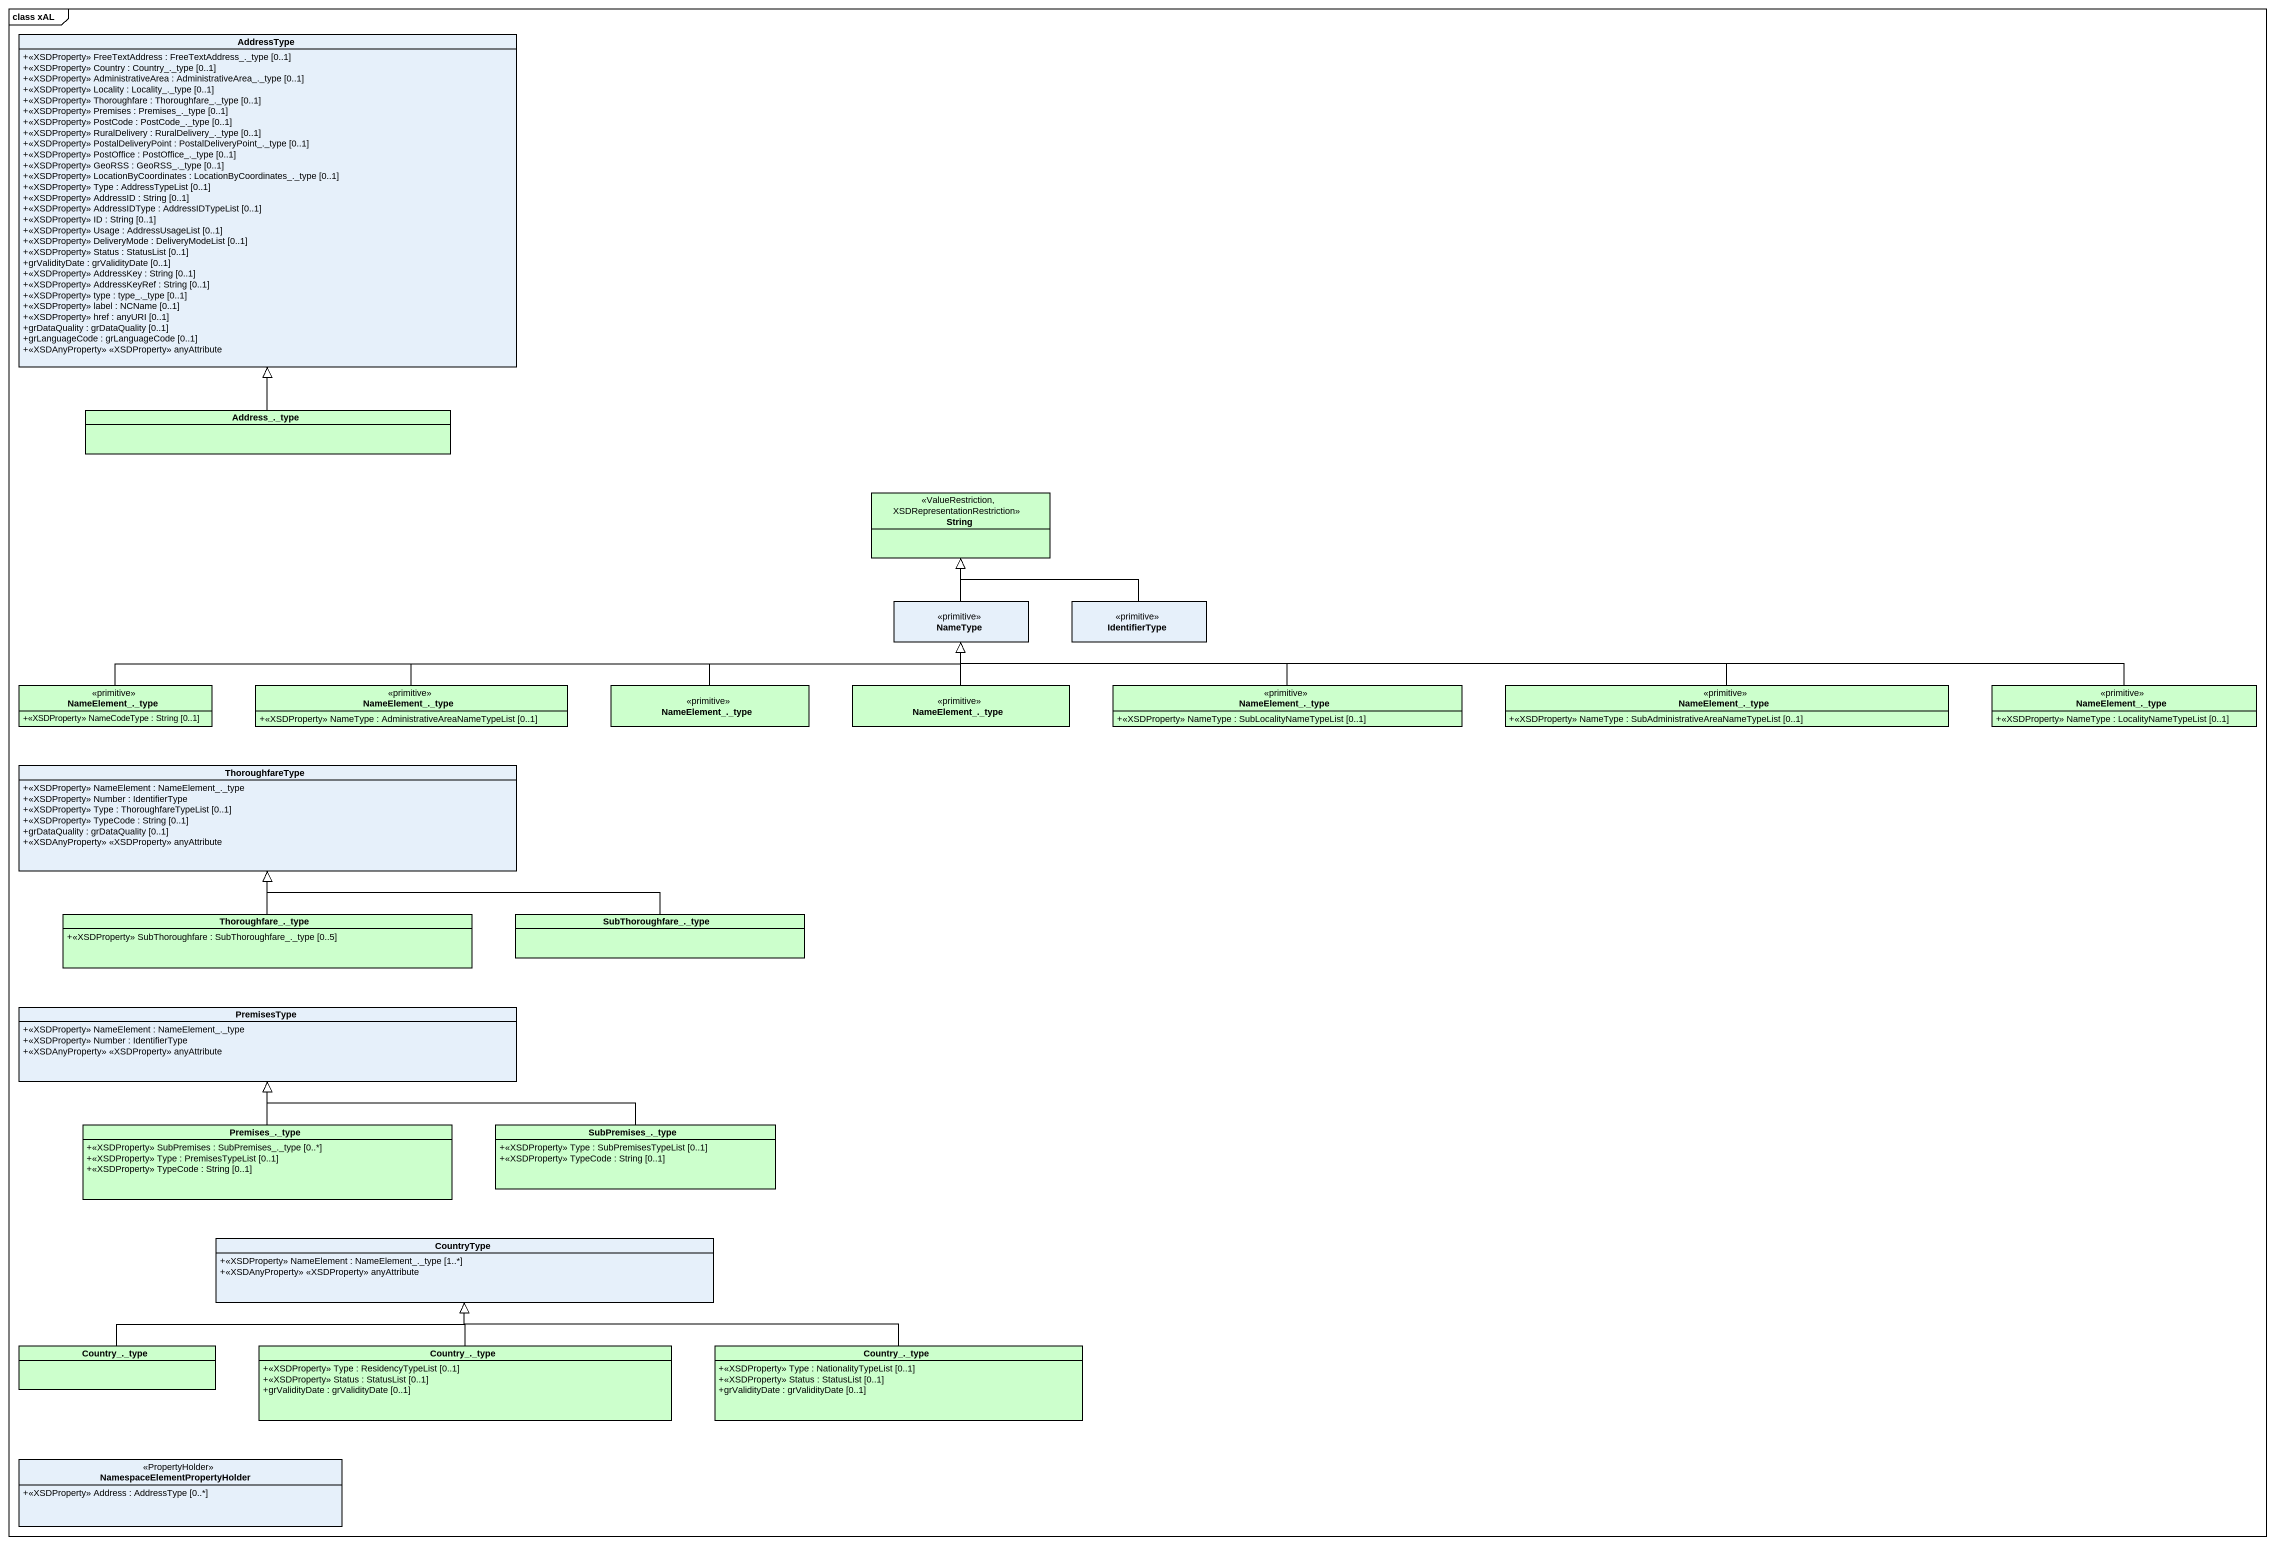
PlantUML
@startuml
mainframe class xAL
hide circle
hide empty members
skinparam classAttributeIconSize 0
class AddressType {
  +<<XSDProperty>> FreeTextAddress : FreeTextAddress_._type [0..1]
  +<<XSDProperty>> Country : Country_._type [0..1]
  +<<XSDProperty>> AdministrativeArea : AdministrativeArea_._type [0..1]
  +<<XSDProperty>> Locality : Locality_._type [0..1]
  +<<XSDProperty>> Thoroughfare : Thoroughfare_._type [0..1]
  +<<XSDProperty>> Premises : Premises_._type [0..1]
  +<<XSDProperty>> PostCode : PostCode_._type [0..1]
  +<<XSDProperty>> RuralDelivery : RuralDelivery_._type [0..1]
  +<<XSDProperty>> PostalDeliveryPoint : PostalDeliveryPoint_._type [0..1]
  +<<XSDProperty>> PostOffice : PostOffice_._type [0..1]
  +<<XSDProperty>> GeoRSS : GeoRSS_._type [0..1]
  +<<XSDProperty>> LocationByCoordinates : LocationByCoordinates_._type [0..1]
  +<<XSDProperty>> Type : AddressTypeList [0..1]
  +<<XSDProperty>> AddressID : String [0..1]
  +<<XSDProperty>> AddressIDType : AddressIDTypeList [0..1]
  +<<XSDProperty>> ID : String [0..1]
  +<<XSDProperty>> Usage : AddressUsageList [0..1]
  +<<XSDProperty>> DeliveryMode : DeliveryModeList [0..1]
  +<<XSDProperty>> Status : StatusList [0..1]
  +grValidityDate : grValidityDate [0..1]
  +<<XSDProperty>> AddressKey : String [0..1]
  +<<XSDProperty>> AddressKeyRef : String [0..1]
  +<<XSDProperty>> type : type_._type [0..1]
  +<<XSDProperty>> label : NCName [0..1]
  +<<XSDProperty>> href : anyURI [0..1]
  +grDataQuality : grDataQuality [0..1]
  +grLanguageCode : grLanguageCode [0..1]
  +<<XSDAnyProperty>> <<XSDProperty>> anyAttribute
}
class "Address_._type" as Address_type #CCFFCC
class String <<ValueRestriction, XSDRepresentationRestriction>> #CCFFCC
class NameType <<primitive>>
class IdentifierType <<primitive>>
class "NameElement_._type" as NameElement_type <<primitive>> #CCFFCC {
  +<<XSDProperty>> NameCodeType : String [0..1]
}
class "NameElement_._type" as NameElement_type_2 <<primitive>> #CCFFCC {
  +<<XSDProperty>> NameType : AdministrativeAreaNameTypeList [0..1]
}
class "NameElement_._type" as NameElement_type_3 <<primitive>> #CCFFCC
class "NameElement_._type" as NameElement_type_4 <<primitive>> #CCFFCC
class "NameElement_._type" as NameElement_type_5 <<primitive>> #CCFFCC {
  +<<XSDProperty>> NameType : SubLocalityNameTypeList [0..1]
}
class "NameElement_._type" as NameElement_type_6 <<primitive>> #CCFFCC {
  +<<XSDProperty>> NameType : SubAdministrativeAreaNameTypeList [0..1]
}
class "NameElement_._type" as NameElement_type_7 <<primitive>> #CCFFCC {
  +<<XSDProperty>> NameType : LocalityNameTypeList [0..1]
}
class ThoroughfareType {
  +<<XSDProperty>> NameElement : NameElement_._type
  +<<XSDProperty>> Number : IdentifierType
  +<<XSDProperty>> Type : ThoroughfareTypeList [0..1]
  +<<XSDProperty>> TypeCode : String [0..1]
  +grDataQuality : grDataQuality [0..1]
  +<<XSDAnyProperty>> <<XSDProperty>> anyAttribute
}
class "Thoroughfare_._type" as Thoroughfare_type #CCFFCC {
  +<<XSDProperty>> SubThoroughfare : SubThoroughfare_._type [0..5]
}
class "SubThoroughfare_._type" as SubThoroughfare_type #CCFFCC
class PremisesType {
  +<<XSDProperty>> NameElement : NameElement_._type
  +<<XSDProperty>> Number : IdentifierType
  +<<XSDAnyProperty>> <<XSDProperty>> anyAttribute
}
class "Premises_._type" as Premises_type #CCFFCC {
  +<<XSDProperty>> SubPremises : SubPremises_._type [0..*]
  +<<XSDProperty>> Type : PremisesTypeList [0..1]
  +<<XSDProperty>> TypeCode : String [0..1]
}
class "SubPremises_._type" as SubPremises_type #CCFFCC {
  +<<XSDProperty>> Type : SubPremisesTypeList [0..1]
  +<<XSDProperty>> TypeCode : String [0..1]
}
class CountryType {
  +<<XSDProperty>> NameElement : NameElement_._type [1..*]
  +<<XSDAnyProperty>> <<XSDProperty>> anyAttribute
}
class "Country_._type" as Country_type #CCFFCC
class "Country_._type" as Country_type_2 #CCFFCC {
  +<<XSDProperty>> Type : ResidencyTypeList [0..1]
  +<<XSDProperty>> Status : StatusList [0..1]
  +grValidityDate : grValidityDate [0..1]
}
class "Country_._type" as Country_type_3 #CCFFCC {
  +<<XSDProperty>> Type : NationalityTypeList [0..1]
  +<<XSDProperty>> Status : StatusList [0..1]
  +grValidityDate : grValidityDate [0..1]
}
class "NamespaceElementPropertyHolder" as NamespaceElementPropertyHold <<PropertyHolder>> {
  +<<XSDProperty>> Address : AddressType [0..*]
}
Address_type -up-|> AddressType
NameType -up-|> String
IdentifierType -left-|> String
NameElement_type -right-|> NameType
NameElement_type_2 -right-|> NameType
NameElement_type_3 -right-|> NameType
NameElement_type_4 -up-|> NameType
NameElement_type_5 -left-|> NameType
NameElement_type_6 -left-|> NameType
NameElement_type_7 -left-|> NameType
Thoroughfare_type -up-|> ThoroughfareType
SubThoroughfare_type -left-|> ThoroughfareType
Premises_type -up-|> PremisesType
SubPremises_type -left-|> PremisesType
Country_type -right-|> CountryType
Country_type_2 -up-|> CountryType
Country_type_3 -left-|> CountryType
@enduml
